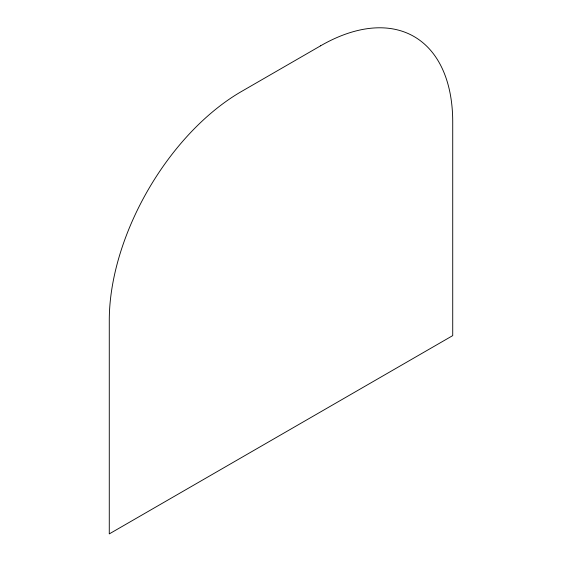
<?xml version="1.0" encoding="UTF-8"?>
<svg xmlns="http://www.w3.org/2000/svg" width="562" height="562" viewBox="0 0 562 562"><rect width="100%" height="100%" fill="white"/><g stroke="black" fill="none" stroke-linecap="round" stroke-linejoin="round"><path stroke-width="0.84" d="M320.628 45.796L241.372 91.557A186.816 107.855 -60 0 0 109.274 320.354L109.274 533.9L452.726 335.612L452.726 122.066A186.816 107.855 -60 0 0 320.628 45.796"/></g></svg>
